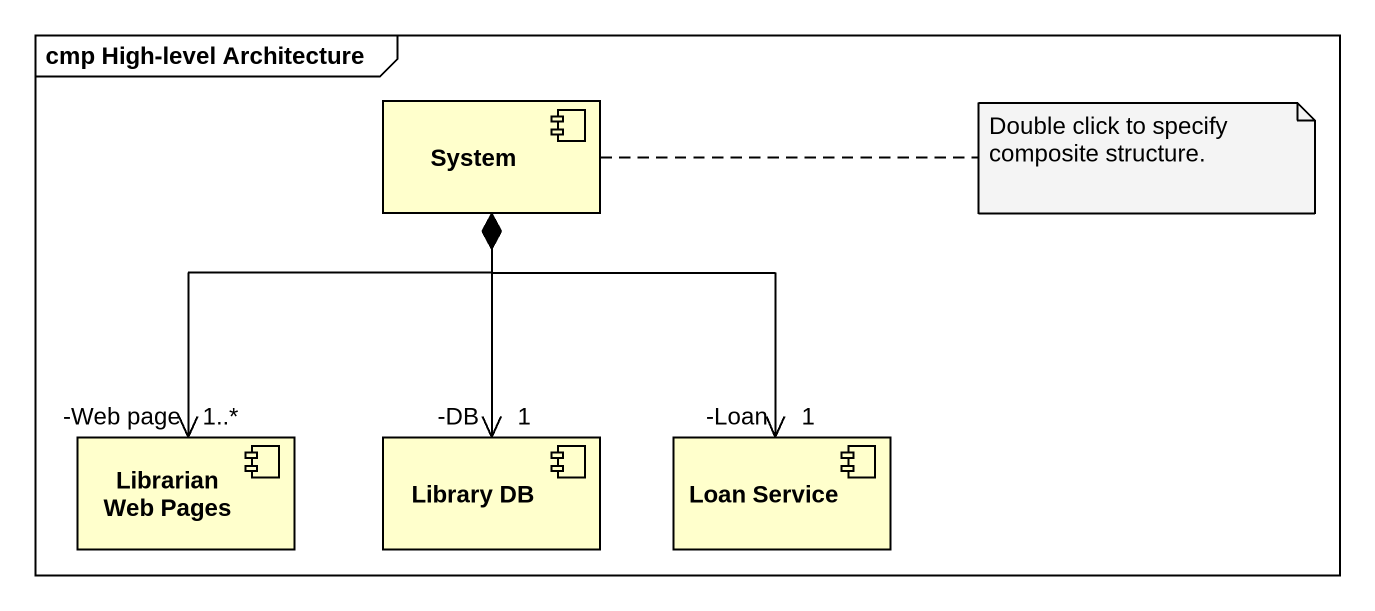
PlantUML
@startuml
mainframe cmp High-level Architecture
component System
component "Librarian Web Pages" as Librarian_Web_Pages
component "Library DB" as Library_DB
component "Loan Service" as Loan_Service
System *--> "1..*\n-Web page" Librarian_Web_Pages
System *--> "1\n-DB" Library_DB
System *--> "1\n-Loan" Loan_Service
note right of System : Double click to specify composite structure.
@enduml
